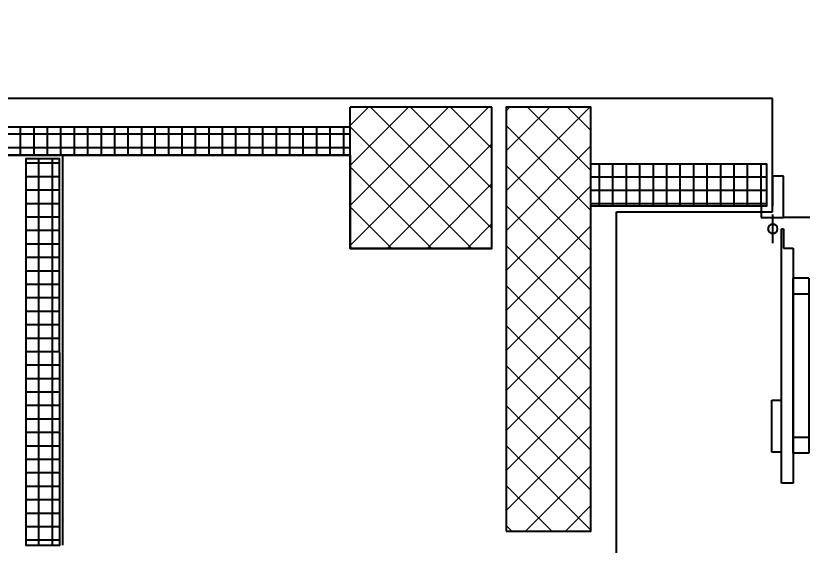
# Model space of a CAD drawing. Header units: millimetres. Extents: x 24747 to 137666, y -34589 to 43444.
# Drawn here: x 112411 to 112689.2, y 40640.3 to 40827.6 of the extents above; entities that cross this region are included whole.
import ezdxf

# ---------------------------------------------------------------- set-up
doc = ezdxf.new("R2010")
doc.units = ezdxf.units.MM
doc.header["$LTSCALE"] = 10
doc.header["$PDMODE"] = 3
doc.linetypes.add('ACAD_ISO03W100', pattern=[30, 12, -18])
for name, color, linetype in [('EPC INTERRATO DEFINITIVO PILASTRI', 5, 'Continuous'), ('MR_MURATURA REI 120', 41, 'Continuous'), ('MR_MURATURA REI 180', 150, 'Continuous'), ('MR_MURATURA REI 90', 255, 'Continuous'), ('X_Griglie aer', 8, 'Continuous'), ('X_MURI', 3, 'Continuous'), ('X_quote', 5, 'Continuous'), ('X_Serramenti Int', 1, 'Continuous')]:
    doc.layers.add(name, color=color, linetype=linetype)
doc.layers.add('EPC RETINI PIANO INTERRATO DEFINITIVO', color=4, linetype='Continuous', lineweight=0)
doc.styles.get("Standard").update_dxf_attribs({"font": 'verdana.ttf'})
doc.dimstyles.get("Standard").update_dxf_attribs({"dimscale": 100, "dimtxt": 0.1, "dimasz": 0.05, "dimexe": 0, "dimexo": 0, "dimgap": 0.04, "dimtad": 1, "dimdec": 4, "dimzin": 0, "dimdsep": 46, "dimtxsty": 'Standard', "dimblk": 'TRAT_QUO', "dimcen": 0, "dimdle": 0.5, "dimclrd": 256, "dimclre": 256, "dimclrt": 5, "dimadec": 0, "dimazin": 0, "dimtfac": 1, "dimtdec": 4, "dimtix": 1, "dimtofl": 0, "dimtmove": 2, "dimatfit": 3, "dimfxl": 0, "dimfxlon": 1, "dimtolj": 1, "dimtzin": 0, "dimarcsym": 0})

# ---------------------------------------------------------------- blocks, each defined once
blk = doc.blocks.new('porta 180 specc')
for p, q in [((-4.07, 88.76), (-4.07, 100.46)), ((0, 97.9), (0, 90.03)), ((3.98, 97.9), (0, 97.9)), ((-83.02, 90.79), (-83.02, 94.18)), ((-83.02, 94.18), (-64.68, 94.18)), ((-64.68, 94.18), (-64.68, 90.79)), ((-9.14, 93.84), (-0.32, 93.84)), ((14.62, 93.97), (3.98, 93.97)), ((14.62, 90.03), (14.62, 93.97)), ((-94.07, 90.01), (-94.07, 90.79)), ((-94.07, 90.79), (-4.07, 90.79)), ((-94.07, 86.65), (-94.07, 90.01)), ((-94.07, 90.01), (-94.07, 90.01)), ((-4.07, 90.01), (-10.85, 90.01)), ((-10.85, 90.01), (-10.85, 86.65)), ((-4.07, 90.79), (-4.07, 90.01)), ((0, 90.03), (14.62, 90.03)), ((0, 89.97), (0, -89.97)), ((-10.85, 86.65), (-94.07, 86.65)), ((-83.4, 81.03), (-83.4, 86.65)), ((-83.4, 86.65), (-77.77, 86.65)), ((-83.4, 81.03), (-83.4, 86.65)), ((-83.4, 86.65), (-21.52, 86.65)), ((-77.77, 86.65), (-77.77, 81.03)), ((-27.15, 81.03), (-27.15, 86.65)), ((-27.15, 86.65), (-21.52, 86.65)), ((-21.52, 86.65), (-21.52, 81.03)), ((-21.52, 86.65), (-21.52, 81.03)), ((-77.77, 81.03), (-83.4, 81.03)), ((-21.52, 81.03), (-83.4, 81.03)), ((-21.52, 81.03), (-27.15, 81.03)), ((71.32, 0), (-117.31, 0)), ((-77.77, -80.97), (-83.4, -80.97)), ((-83.4, -80.97), (-83.4, -86.6)), ((-21.52, -80.97), (-83.4, -80.97)), ((-83.4, -80.97), (-83.4, -86.6)), ((-77.77, -86.6), (-77.77, -80.97)), ((-21.52, -80.97), (-27.15, -80.97)), ((-27.15, -80.97), (-27.15, -86.6)), ((-21.52, -80.97), (-21.52, -86.6)), ((-10.85, -86.6), (-94.07, -86.6)), ((-94.07, -86.6), (-94.07, -89.96)), ((-83.4, -86.6), (-77.77, -86.6)), ((-83.4, -86.6), (-21.52, -86.6)), ((-27.15, -86.6), (-21.52, -86.6)), ((-10.85, -89.96), (-10.85, -86.6)), ((-94.07, -89.96), (-94.07, -89.96)), ((-94.07, -89.96), (-94.07, -90.74)), ((-94.07, -90.74), (-4.07, -90.74)), ((-83.02, -90.74), (-83.02, -94.13)), ((-64.68, -94.13), (-64.68, -90.74)), ((-4.07, -89.96), (-10.85, -89.96)), ((0, -97.85), (0, -89.97)), ((0, -89.97), (14.62, -89.97)), ((14.62, -89.97), (14.62, -93.91)), ((-83.02, -94.13), (-64.68, -94.13)), ((-9.14, -93.78), (1.01, -93.78)), ((14.62, -93.91), (3.98, -93.91)), ((3.98, -97.85), (0, -97.85))]:
    blk.add_line(p, q)
blk.add_lwpolyline([(-4.07, -90.74), (-4.07, -89.96)])
for centre in [(-4.07, 93.84), (-4.07, -93.78)]:
    blk.add_circle(centre, 1.7)
at = {"color": 5, "linetype": 'ACAD_ISO03W100', "ltscale": 0.5}
for centre, start, end in [((-4.66, 89.37), 179.0905, 272.3307), ((-4.66, -89.32), 87.6693, 180.9095)]:
    blk.add_arc(centre, 89.42, start, end, dxfattribs=at)
blk = doc.blocks.new('TRAT_QUO')
at = {"layer": 'X_quote', "color": 4}
blk.add_line((-1.333, 1.333), (1.333, -1.333), dxfattribs=at)
at = {"layer": 'X_quote'}
for q in [(-2, 0), (2, 0)]:
    blk.add_line((0, 0), q, dxfattribs=at)
blk.add_lwpolyline([(0, 3), (0, -3)], dxfattribs=at)
blk = doc.blocks.new('*D86')
at = {"layer": 'Defpoints', "color": 0, "lineweight": 0, "ltscale": 200, "transparency": 16777216}
for p in [(112678.65, 40798.34, 0), (112678.63, 40758.3, 0), (112912.52, 40758.3)]:
    blk.add_point(p, dxfattribs=at)
at = {"layer": 'X_Griglie aer', "lineweight": -2, "ltscale": 200, "transparency": 16777216}
for p, q in [((112912.52, 40803.34), (112912.52, 40808.34)), ((112912.52, 40753.3), (112912.52, 40748.3))]:
    blk.add_line(p, q, dxfattribs=at)
at = {"layer": 'X_Griglie aer', "lineweight": -2, "ltscale": 200, "transparency": 16777216, "xscale": 5, "yscale": 5, "zscale": 5}
for p, rotation in [((112912.52, 40798.34), 270), ((112912.52, 40758.3), 90)]:
    blk.add_blockref('TRAT_QUO', p, dxfattribs=dict(at, rotation=rotation))
at = {"layer": 'X_Griglie aer', "color": 5, "ltscale": 200, "transparency": 16777216, "insert": (112903.31, 40778.32), "char_height": 10, "attachment_point": 5, "rotation": 90}
blk.add_mtext('\\A1;40.0346', dxfattribs=at)

msp = doc.modelspace()

# ---------------------------------------------------------------- hatches: boundary and pattern name
at = {"layer": 'EPC RETINI PIANO INTERRATO DEFINITIVO'}
h = msp.add_hatch(dxfattribs=at)
h.set_pattern_fill('_USER', color=256, scale=10, angle=45, style=0, double=1, pattern_type=0)
h.set_pattern_definition([(45, (115279.709, -15009.218), (-7.0710678, 7.0710678), []), (135, (115279.709, -15009.218), (-7.0710678, -7.0710678), [])])
h.paths.add_polyline_path([(112579.43872, 40795.32093), (112529.27562, 40795.32093), (112529.27562, 40745.32093), (112579.43872, 40745.32093)])
h = msp.add_hatch(dxfattribs=at)
h.set_pattern_fill('_USER', color=256, scale=10, angle=45, style=0, double=1, pattern_type=0)
h.set_pattern_definition([(45, (157624.513, 6383.593), (-7.0710678, 7.0710678), []), (135, (157624.513, 6383.593), (-7.0710678, -7.0710678), [])])
h.paths.add_polyline_path([(112584.43872, 40645.32093), (112614.43872, 40645.32093), (112614.43872, 40795.32093), (112584.43872, 40795.32093)])
at = {"layer": 'MR_MURATURA REI 120'}
h = msp.add_hatch(dxfattribs=at)
h.set_pattern_fill('NET', color=256, scale=1.5, angle=90, style=0)
h.set_pattern_definition([(90, (115279.709, 10543.96), (-4.7625, 3e-16), []), (180, (115279.709, 10543.96), (-6e-16, -4.7625), [])])
h.paths.add_polyline_path([(112294.85565, 40778.31297), (112294.85568, 40788.31327), (112179.00303, 40788.31333), (112179.00311, 40778.3129)])
h.paths.add_polyline_path([(112529.27562, 40778.3131), (112529.27562, 40788.31316), (112387.57767, 40788.31323), (112387.57765, 40778.31302)])
at = {"layer": 'MR_MURATURA REI 180'}
h = msp.add_hatch(dxfattribs=at)
h.set_pattern_fill('NET', color=5, scale=1.5, angle=180, style=0)
h.set_pattern_definition([(180, (115279.709, -15017.2194), (-6e-16, -4.7625), []), (270, (115279.709, -15017.2194), (4.7625, -9e-16), [])])
h.paths.add_polyline_path([(112614.43872, 40760.30375), (112614.43872, 40775.28299), (112676.5787, 40775.25819), (112676.5787, 40760.30488)])
at = {"layer": 'MR_MURATURA REI 90'}
h = msp.add_hatch(dxfattribs=at)
h.set_pattern_fill('NET', color=256, scale=1.5, angle=90, style=0)
h.set_pattern_definition([(90, (142656.2976, 45047.5093), (-4.7625, 3e-16), []), (180, (142656.2976, 45047.5093), (-6e-16, -4.7625), [])])
h.paths.add_polyline_path([(112426.50452, 40776.96622), (112414.50452, 40776.96622), (112414.55522, 40640.31085), (112426.55522, 40640.31085)])

# ---------------------------------------------------------------- linework, layer by layer
at = {"layer": 'EPC INTERRATO DEFINITIVO PILASTRI'}
for p, q in [((112529.27562, 40745.32093, 0), (112529.27562, 40795.32093, 0)), ((112579.43872, 40795.32093), (112529.27562, 40795.32093, 0)), ((112579.43872, 40745.32093), (112579.43872, 40795.32093)), ((112579.43872, 40745.32093), (112529.27562, 40745.32093, 0))]:
    msp.add_line(p, q, dxfattribs=at)
at = {"layer": 'EPC INTERRATO DEFINITIVO PILASTRI', "elevation": 0}
msp.add_lwpolyline([(112584.43872, 40645.32093), (112614.43872, 40645.32093), (112614.43872, 40795.32093), (112584.43872, 40795.32093)], close=True, dxfattribs=at)
msp.add_lwpolyline([(112529.27562, 40778.31313), (112529.27562, 40745.32093), (112579.43872, 40745.32093), (112579.43872, 40745.32093)], dxfattribs=at)
at = {"layer": 'MR_MURATURA REI 120', "elevation": 0}
for points in [[(112387.57767, 40788.31323), (112529.27562, 40788.31316)], [(112529.27562, 40778.3131), (112387.57765, 40778.31302)]]:
    msp.add_lwpolyline(points, dxfattribs=at)
at = {"layer": 'MR_MURATURA REI 180', "color": 5, "elevation": 0}
msp.add_lwpolyline([(112614.43872, 40760.30375), (112614.43872, 40760.30375), (112614.43872, 40775.28299), (112676.5787, 40775.25819), (112676.5787, 40760.30488), (112614.43872, 40760.30375)], dxfattribs=at)
at = {"layer": 'MR_MURATURA REI 90', "elevation": 0}
msp.add_lwpolyline([(112426.50452, 40776.96622), (112426.50452, 40776.96622), (112414.50452, 40776.96622), (112414.55522, 40640.31085), (112426.55522, 40640.31085), (112426.50452, 40776.96622)], dxfattribs=at)
at = {"layer": 'X_MURI', "ltscale": 30}
for p, q in [((112678.62933, 40798.33951, 0), (112387.5777, 40798.32998, 0)), ((112678.62933, 40758.30488, 0), (112678.62933, 40798.33951, 0)), ((112623.45176, 40078.30459, 0), (112623.45176, 40758.30488, 0)), ((112623.45176, 40758.30488, 0), (112678.62933, 40758.30488, 0))]:
    msp.add_line(p, q, dxfattribs=at)
at = {"layer": 'X_MURI'}
msp.add_line((112387.57765, 40778.30836, 0), (112529.27562, 40778.31182, 0), dxfattribs=at)
at = {"layer": 'X_MURI', "ltscale": 30, "elevation": 0}
msp.add_lwpolyline([(112427.50612, 40778.30884), (112427.50612, 40640.32093)], dxfattribs=at)

# ---------------------------------------------------------------- block references
at = {"layer": 'X_Serramenti Int', "xscale": -1, "rotation": 270}
msp.add_blockref('porta 180 specc', (112772.53756, 40756.3274, 0), dxfattribs=at)

# ---------------------------------------------------------------- dimensions: what is measured, and where the dimension line sits
at = {"layer": 'X_Griglie aer', "ltscale": 200}
dim = msp.add_linear_dim(base=(112912.51889, 40758.30488), p1=(112678.64563, 40798.33951, 0), p2=(112678.62933, 40758.30488, 0), angle=90, dimstyle='Standard', dxfattribs=at)
dim.commit()
dim.dimension.update_dxf_attribs({"geometry": '*D86', "text_midpoint": (112903.3107, 40778.32219)})

doc.saveas('drawing.dxf')
